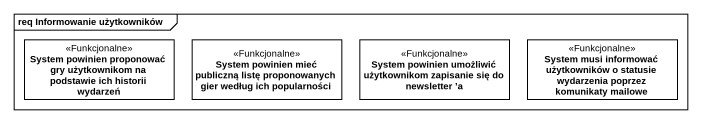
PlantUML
@startuml
mainframe req Informowanie użytkowników
hide circle
hide empty members
class "System powinien proponować gry użytkownikom na podstawie ich historii wydarzeń" as System_powinien_proponować <<Funkcjonalne>>
class "System powinien mieć publiczną listę proponowanych gier według ich popularności" as System_powinien_mieć <<Funkcjonalne>>
class "System powinien umożliwić użytkownikom zapisanie się do newsletter ’a" as System_powinien_umożliwić <<Funkcjonalne>>
class "System musi informować użytkowników o statusie wydarzenia poprzez komunikaty mailowe" as System_musi_informować <<Funkcjonalne>>
@enduml
